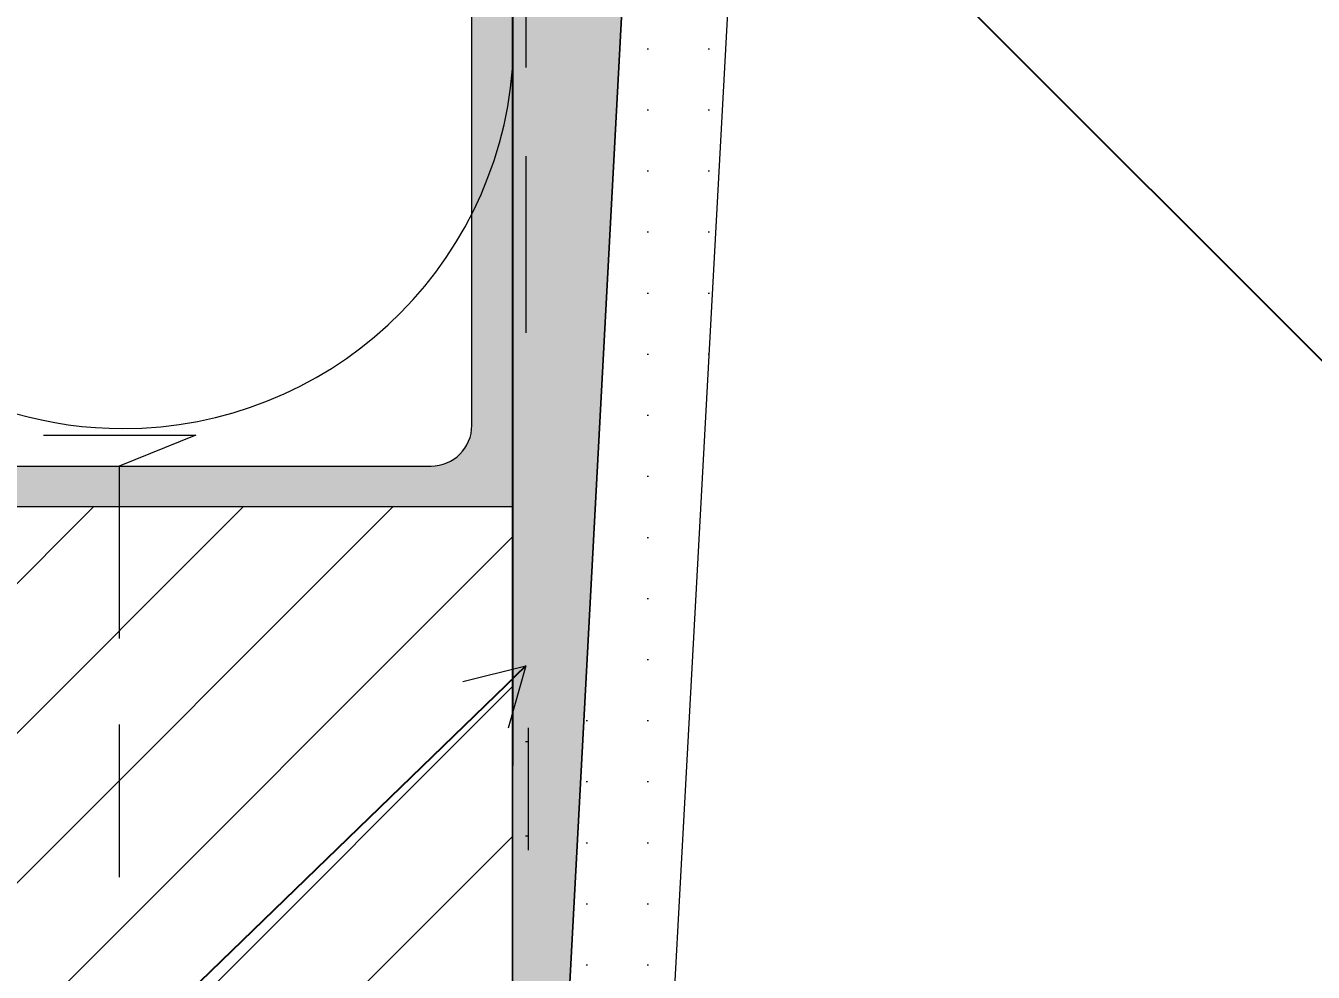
# Model space of a CAD drawing. Header units: millimetres. Extents: x 1959 to 4564, y -1095 to 178.
# Drawn here: x 2773.6 to 2931.7, y -578.4 to -462.2 of the extents above; entities that cross this region are included whole.
import ezdxf

# ---------------------------------------------------------------- set-up
doc = ezdxf.new("R2010")
doc.units = ezdxf.units.MM
doc.header["$MEASUREMENT"] = 0
for name, pattern in [('Hidden Line', [31.749999999993, 21.166666666662, -10.583333333331]), ('Hidden Line (2)', [39.122222328186, 28.222222328186, -10.9]), ('Wipeout_Contour', [1000, 0, -1000])]:
    doc.linetypes.add(name, pattern=pattern)
for name, color, linetype, lineweight in [('0_Pen_No__1', 7, 'Continuous', 13), ('2D Drafting - General_Pen_No__1', 7, 'Continuous', 13), ('2D Drafting - General_Pen_No__141', 7, 'Continuous', 20), ('Annotation - Label_Pen_No__2', 8, 'Continuous', 15), ('Dimensioning - General_Pen_No__1', 7, 'Continuous', 13), ('Structural - Bearing_Pen_No__1', 7, 'Continuous', 13), ('Structural - Bearing_Pen_No__141', 7, 'Continuous', 20), ('Structural - Bearing_Pen_No__2', 8, 'Continuous', 15)]:
    doc.layers.add(name, color=color, linetype=linetype, lineweight=lineweight)
for name, color, linetype, lineweight, true_color in [('0_Pen_No__146', 7, 'Continuous', 20, 0x5eaeff), ('0_Pen_No__48', 7, 'Continuous', 25, 0xa80f02), ('0_Pen_No__61', 7, 'Continuous', 20, 0x6a6a6a), ('2D Drafting - General_Pen_No__61', 7, 'Continuous', 20, 0x6a6a6a), ('Structural - Bearing_Pen_No__161', 7, 'Continuous', 13, 0x6a6a6a)]:
    doc.layers.add(name, color=color, linetype=linetype, lineweight=lineweight, true_color=true_color)
doc.layers.add('Dimensioning - General', color=7, linetype='Continuous')
doc.layers.add('Structural - Bearing', color=7, linetype='Continuous')
doc.styles.add('GENERATED_STYLE_1', font='')
doc.styles.get('GENERATED_STYLE_1').set_extended_font_data('Arial')
doc.dimstyles.new('GENERATED_STYLE__3', dxfattribs={"dimtxt": 15, "dimasz": 9.500000000000002, "dimexe": 0.18, "dimexo": 0.0625, "dimgap": 0, "dimtad": 1, "dimtih": 1, "dimtoh": 1, "dimdec": 0, "dimzin": 0, "dimdsep": 46, "dimtxsty": 'GENERATED_STYLE_1', "dimblk": 'ARROWHEAD_2', "dimblk1": 'ARROWHEAD_2', "dimblk2": 'ARROWHEAD_2', "dimcen": 0.09, "dimse1": 1, "dimse2": 1, "dimclrd": 7, "dimclre": 7, "dimclrt": 7, "dimadec": 0, "dimazin": 0, "dimtfac": 1, "dimtdec": 4, "dimtmove": 0, "dimatfit": 3, "dimfxl": 0, "dimtolj": 1, "dimtzin": 0, "dimarcsym": 0})
doc.dimstyles.new('GENERATED_STYLE__4', dxfattribs={"dimtxt": 0.18, "dimasz": 7.6, "dimexe": 0.18, "dimexo": 0.0625, "dimgap": 0, "dimtad": 0, "dimtih": 1, "dimtoh": 1, "dimdec": 4, "dimzin": 0, "dimdsep": 46, "dimcen": 0.09, "dimadec": 0, "dimazin": 0, "dimtfac": 1, "dimtdec": 4, "dimtmove": 0, "dimatfit": 3, "dimldrblk": 'ARROWHEAD_14', "dimfxl": 0, "dimtolj": 1, "dimtzin": 0, "dimarcsym": 0})

# ---------------------------------------------------------------- blocks, each defined once
blk = doc.blocks.new('*X2')
at = {"layer": 'Structural - Bearing_Pen_No__161', "color": 251, "linetype": 'Continuous', "lineweight": 13, "true_color": 0x6a6a6a}
for centre, start, end in [((2785.539493104386, -463.6411559956869), 143.1300767892667, 269.9999744351073), ((2785.539493104385, -463.6411559956869), 269.999974435107, 355.4017263631536)]:
    blk.add_arc(centre, 48.0000000000016, start, end, dxfattribs=at)
blk = doc.blocks.new('*D23')
at = {"layer": 'Dimensioning - General_Pen_No__1', "color": 7, "linetype": 'Continuous', "lineweight": 13}
for p, q in [((2633.38512252353, -455.2963056005473), (2633.38512252353, -436.5463056005473)), ((2833.385109271066, -455.2963056005473), (2833.385109271066, -436.5463056005473)), ((2636.993560023531, -439.6713056005473), (2629.77668502353, -452.1713056005473)), ((2829.776671771066, -452.1713056005473), (2836.993546771066, -439.6713056005473)), ((2627.272622523531, -445.9213056005473), (2633.38512252353, -445.9213056005473)), ((2633.38512252353, -445.9213056005473), (2833.385109271066, -445.9213056005473)), ((2833.385109271066, -445.9213056005473), (2839.497609271066, -445.9213056005473))]:
    blk.add_line(p, q, dxfattribs=at)
at = {"layer": 'Dimensioning - General_Pen_No__1', "color": 7, "lineweight": 13, "insert": (2716.310765748286, -442.9213056676026), "char_height": 15, "attachment_point": 7, "style": 'GENERATED_STYLE_1'}
blk.add_mtext('\\A1;{\\pql;\\fArial|b0|i0|c0|p34;200}', dxfattribs=at)
blk = doc.blocks.new('ARROWHEAD_2')
at = {"color": 0, "linetype": 'Continuous', "lineweight": 0}
for p, q in [((-0.3781315, -0.655), (0.3781315, 0.655)), ((0, 0), (-1, 0))]:
    blk.add_line(p, q, dxfattribs=at)
blk = doc.blocks.new('ARROWHEAD_14')
at = {"color": 0, "linetype": 'Continuous', "lineweight": 0}
blk.add_line((0, 0), (-1, 0), dxfattribs=at)
at = {"color": 0, "linetype": 'Continuous', "lineweight": 0, "flags": 128}
blk.add_lwpolyline([(-0.9093, 0.525), (0, 0), (-0.9093, -0.525)], dxfattribs=at)

msp = doc.modelspace()

# ---------------------------------------------------------------- linework, layer by layer
at = {"layer": '0_Pen_No__1', "color": 7, "linetype": 'Continuous', "lineweight": 13}
for p, q in [((2835.334937925228, -563.3936860304311), (2835.33494660212, -548.3840856394488)), ((2835.334945616256, -550.0894631719939), (2834.98497886666, -550.089462969674)), ((2835.334938911092, -561.688308497886), (2834.984972161496, -561.6883082955661))]:
    msp.add_line(p, q, dxfattribs=at)
at = {"layer": '0_Pen_No__146', "color": 161, "linetype": 'Hidden Line (2)', "lineweight": 20, "true_color": 0x5eaeff, "flags": 128}
msp.add_lwpolyline([(2861.054672248804, -420.9796300961682), (2843.52016650804, -420.9796300961682), (2835.027204512388, -429.5217149745474), (2835.027189337537, -499.8834359111016)], dxfattribs=at)
at = {"layer": 'Structural - Bearing_Pen_No__1', "color": 7, "linetype": 'Continuous', "lineweight": 13}
for p, q in [((2833.385514399693, -361.2434601767145), (2833.38523216334, -468.2434327592029)), ((2833.38523216334, -468.2434327592029), (2833.385116227222, -518.2434403633654)), ((2833.38523216334, -468.2434327592029), (2833.385116227222, -518.2434403633654)), ((2833.38523216334, -468.2434327592029), (2833.385116227222, -518.2434403633654))]:
    msp.add_line(p, q, dxfattribs=at)

# ---------------------------------------------------------------- block references
at = {"layer": 'Structural - Bearing_Pen_No__161', "color": 251, "linetype": 'Continuous', "lineweight": 13, "true_color": 0x6a6a6a}
msp.add_blockref('*X2', (0, 0), dxfattribs=at)

# ---------------------------------------------------------------- leaders
at = {"layer": 'Annotation - Label_Pen_No__2', "color": 8, "linetype": 'Continuous', "lineweight": 15, "annotation_type": 0, "has_hookline": 1, "hookline_direction": 0, "text_width": 112.374, "horizontal_direction": (0.9999999999998797, 4.90528233969373e-07, 0)}
msp.add_leader([(2853.54726885415, -424.0831101731641), (2937.65765765247, -508.1934989714844), (2986.731904208752, -502.3058463277516)], dimstyle='GENERATED_STYLE__4', dxfattribs=at)

# ---------------------------------------------------------------- wipeouts: each hides what was drawn before it
at = {"color": 254, "linetype": 'Wipeout_Contour', "lineweight": 0, "ltscale": 9914.116819438024}
msp.add_wipeout([(2833.3851563653125, -521.243454832148), (1959.2686833346172, -521.2412469235562), (1959.2682427773882, -711.2412688531033), (2833.3846170467655, -711.2434767614842)], dxfattribs=at).dxf.layer = 'Structural - Bearing'

# ---------------------------------------------------------------- next in the draw order: hatches: boundary and pattern name
at = {"layer": '2D Drafting - General_Pen_No__141', "linetype": 'Continuous', "lineweight": 20}
h = msp.add_hatch(dxfattribs=at)
h.set_pattern_fill('Gypsum_0001', style=0, pattern_type=2)
h.set_pattern_definition([(0, (0, 0), (0, 7.5), [0, -7.5])])
h.paths.add_polyline_path([(2832.589859680524, -721.2434451395565), (2833.384634580731, -711.243445139587), (2848.58071666207, -427.4478773049081), (2861.56150332832, -428.1544022692503), (2845.626799177578, -720.9182897611653)])
at = {"layer": '2D Drafting - General_Pen_No__61', "linetype": 'Continuous', "lineweight": 0, "true_color": 0x1a1a1a}
msp.add_hatch(color=250, dxfattribs=at).paths.add_polyline_path([(2833.385484245469, -321.2434290080903), (2833.38523216334, -521.2433101209433), (2823.385232163349, -521.2433101209433), (2633.385232178987, -521.2415414353582, -0.414213562373095), (2638.385232163341, -516.2433101209336), (2823.385232163349, -516.2433101209336, 0.414213562373095), (2828.385232163344, -511.2433101209381), (2828.385232163344, -326.2437300174134, -0.414213562373095)])
at = {"layer": 'Structural - Bearing_Pen_No__1', "linetype": 'Continuous', "lineweight": 13}
h = msp.add_hatch(dxfattribs=at)
h.set_pattern_fill('Common_Brick_0001', style=0, pattern_type=2)
h.set_pattern_definition([(44.99999999999999, (2595.006698180724, -616.242863683281), (-9.192387818248315, 9.192387818248323), [])])
h.paths.add_polyline_path([(2833.385156365312, -521.243454832148), (1959.268683334617, -521.2412469235561), (1959.268242777388, -711.2412688531032), (2833.384617046765, -711.2434767614841)])
at = {"layer": 'Structural - Bearing_Pen_No__2', "linetype": 'Continuous', "lineweight": 15}
h = msp.add_hatch(dxfattribs=at)
h.set_pattern_fill('Cut_Stone_0001', color=8, style=0, pattern_type=2)
h.set_pattern_definition([(138.5763343749965, (2848.919245231691, -442.013046377151), (1.893278406627001, 1.670539770553281), [0, -1.683278051897585, 0, -2.524917077846376]), (197.8044321204111, (2848.919245231691, -436.7630463771508), (-0.9157589337544813, 2.220023816606795), [0, -1.291933852836174, 0, -2.2315221094443])])
h.paths.add_polyline_path([(2833.384634580731, -711.243445139587), (2833.385451866059, -420.24343672396), (2849.111514071383, -420.24343672396), (2848.58071666207, -427.4478773049081)])

# ---------------------------------------------------------------- next in the draw order: linework, layer by layer
at = {"layer": '0_Pen_No__48', "color": 14, "linetype": 'Continuous', "lineweight": 25, "true_color": 0xa80f02, "flags": 128}
msp.add_lwpolyline([(2850.885471614307, -368.6214929717613), (2850.885471614307, -386.6216582196449), (2838.384680355705, -386.6216582196449), (2838.384680355705, -423.1195045764258), (2833.385109271066, -428.1190756610505), (2833.385451789417, -553.0145138459126)], dxfattribs=at)
at = {"layer": '0_Pen_No__61', "color": 251, "linetype": 'Hidden Line', "lineweight": 20, "true_color": 0x6a6a6a}
msp.add_lwpolyline([(2775.762423650281, -512.4501210756654), (2794.504253608838, -512.4501210756654), (2785.05611032796, -516.2433101209763), (2785.05611032796, -566.7069041237509)], dxfattribs=at)
at = {"layer": '2D Drafting - General_Pen_No__1', "color": 7, "linetype": 'Continuous', "lineweight": 13, "flags": 128}
msp.add_lwpolyline([(2833.385484245469, -321.2434290080903), (2833.38523216334, -521.2433101209433), (2823.385232163349, -521.2433101209433), (2633.385232178987, -521.2415414353582, -0.414213562373095), (2638.385232163341, -516.2433101209336), (2823.385232163349, -516.2433101209336, 0.414213562373095), (2828.385232163344, -511.2433101209381), (2828.385232163344, -326.2437300174134, -0.414213562373095)], format="xyb", close=True, dxfattribs=at)
at = {"layer": '2D Drafting - General_Pen_No__141', "color": 7, "linetype": 'Continuous', "lineweight": 20, "flags": 128}
msp.add_lwpolyline([(2832.589859680524, -721.2434451395565), (2833.384634580731, -711.243445139587), (2848.58071666207, -427.4478773049081), (2861.56150332832, -428.1544022692503), (2845.626799177578, -720.9182897611653)], close=True, dxfattribs=at)
at = {"layer": 'Structural - Bearing_Pen_No__1', "color": 7, "linetype": 'Continuous', "lineweight": 13}
for p, q in [((2833.385116227222, -518.2434403633654), (2833.385109271066, -521.2434367236591)), ((2833.385116227222, -518.2434403633654), (2833.385109271066, -521.2434367236591)), ((2833.385076568709, -521.2434467402458), (2356.628704502737, -521.2422425134164)), ((2833.385109271066, -521.2434367236591), (2833.384634580731, -711.243445139587))]:
    msp.add_line(p, q, dxfattribs=at)
at = {"layer": 'Structural - Bearing_Pen_No__1', "color": 7, "linetype": 'Continuous', "lineweight": 13, "flags": 128}
for points in [[(2833.384658106755, -321.2409925293089), (2833.385119146811, -521.2410347929657), (2633.38512252353, -521.2415414334189), (2633.384597891836, -321.2414783081909)], [(2833.384634580731, -711.243445139587), (2833.385451866059, -420.24343672396), (2849.111514071383, -420.24343672396), (2848.58071666207, -427.4478773049081)], [(2833.385156365312, -521.243454832148), (1959.268683334617, -521.2412469235561), (1959.268242777388, -711.2412688531032), (2833.384617046765, -711.2434767614841)]]:
    msp.add_lwpolyline(points, close=True, dxfattribs=at)
at = {"layer": 'Structural - Bearing_Pen_No__141', "color": 7, "linetype": 'Continuous', "lineweight": 20}
msp.add_line((2833.385109271066, -521.2434367236591), (2833.384634580731, -711.243445139587), dxfattribs=at)

# ---------------------------------------------------------------- next in the draw order: dimensions: what is measured, and where the dimension line sits
at = {"layer": 'Dimensioning - General', "color": 7, "linetype": 'Continuous', "lineweight": 13}
dim = msp.add_linear_dim(base=(2833.385109271066, -445.9213056005473), p1=(2633.38512252353, -521.2415414334189), p2=(2833.385109271066, -521.2434367236591), dimstyle='GENERATED_STYLE__3', dxfattribs=at)
dim.commit()
dim.dimension.update_dxf_attribs({"geometry": '*D23', "text_midpoint": (2733.463715629649, -435.4213056676026), "dimtype": 160})

# ---------------------------------------------------------------- next in the draw order: leaders
at = {"layer": 'Annotation - Label_Pen_No__2', "color": 8, "linetype": 'Continuous', "lineweight": 15, "annotation_type": 0, "has_hookline": 1, "hookline_direction": 1, "text_width": 388.375, "horizontal_direction": (0.9999999999998797, -4.905282369411735e-07, 0)}
msp.add_leader([(2835.027202301313, -540.7738752313431), (2471.796070072015, -892.3561428888216), (2392.567172646945, -892.5853054771225)], dimstyle='GENERATED_STYLE__4', dxfattribs=at)

doc.saveas('drawing.dxf')
